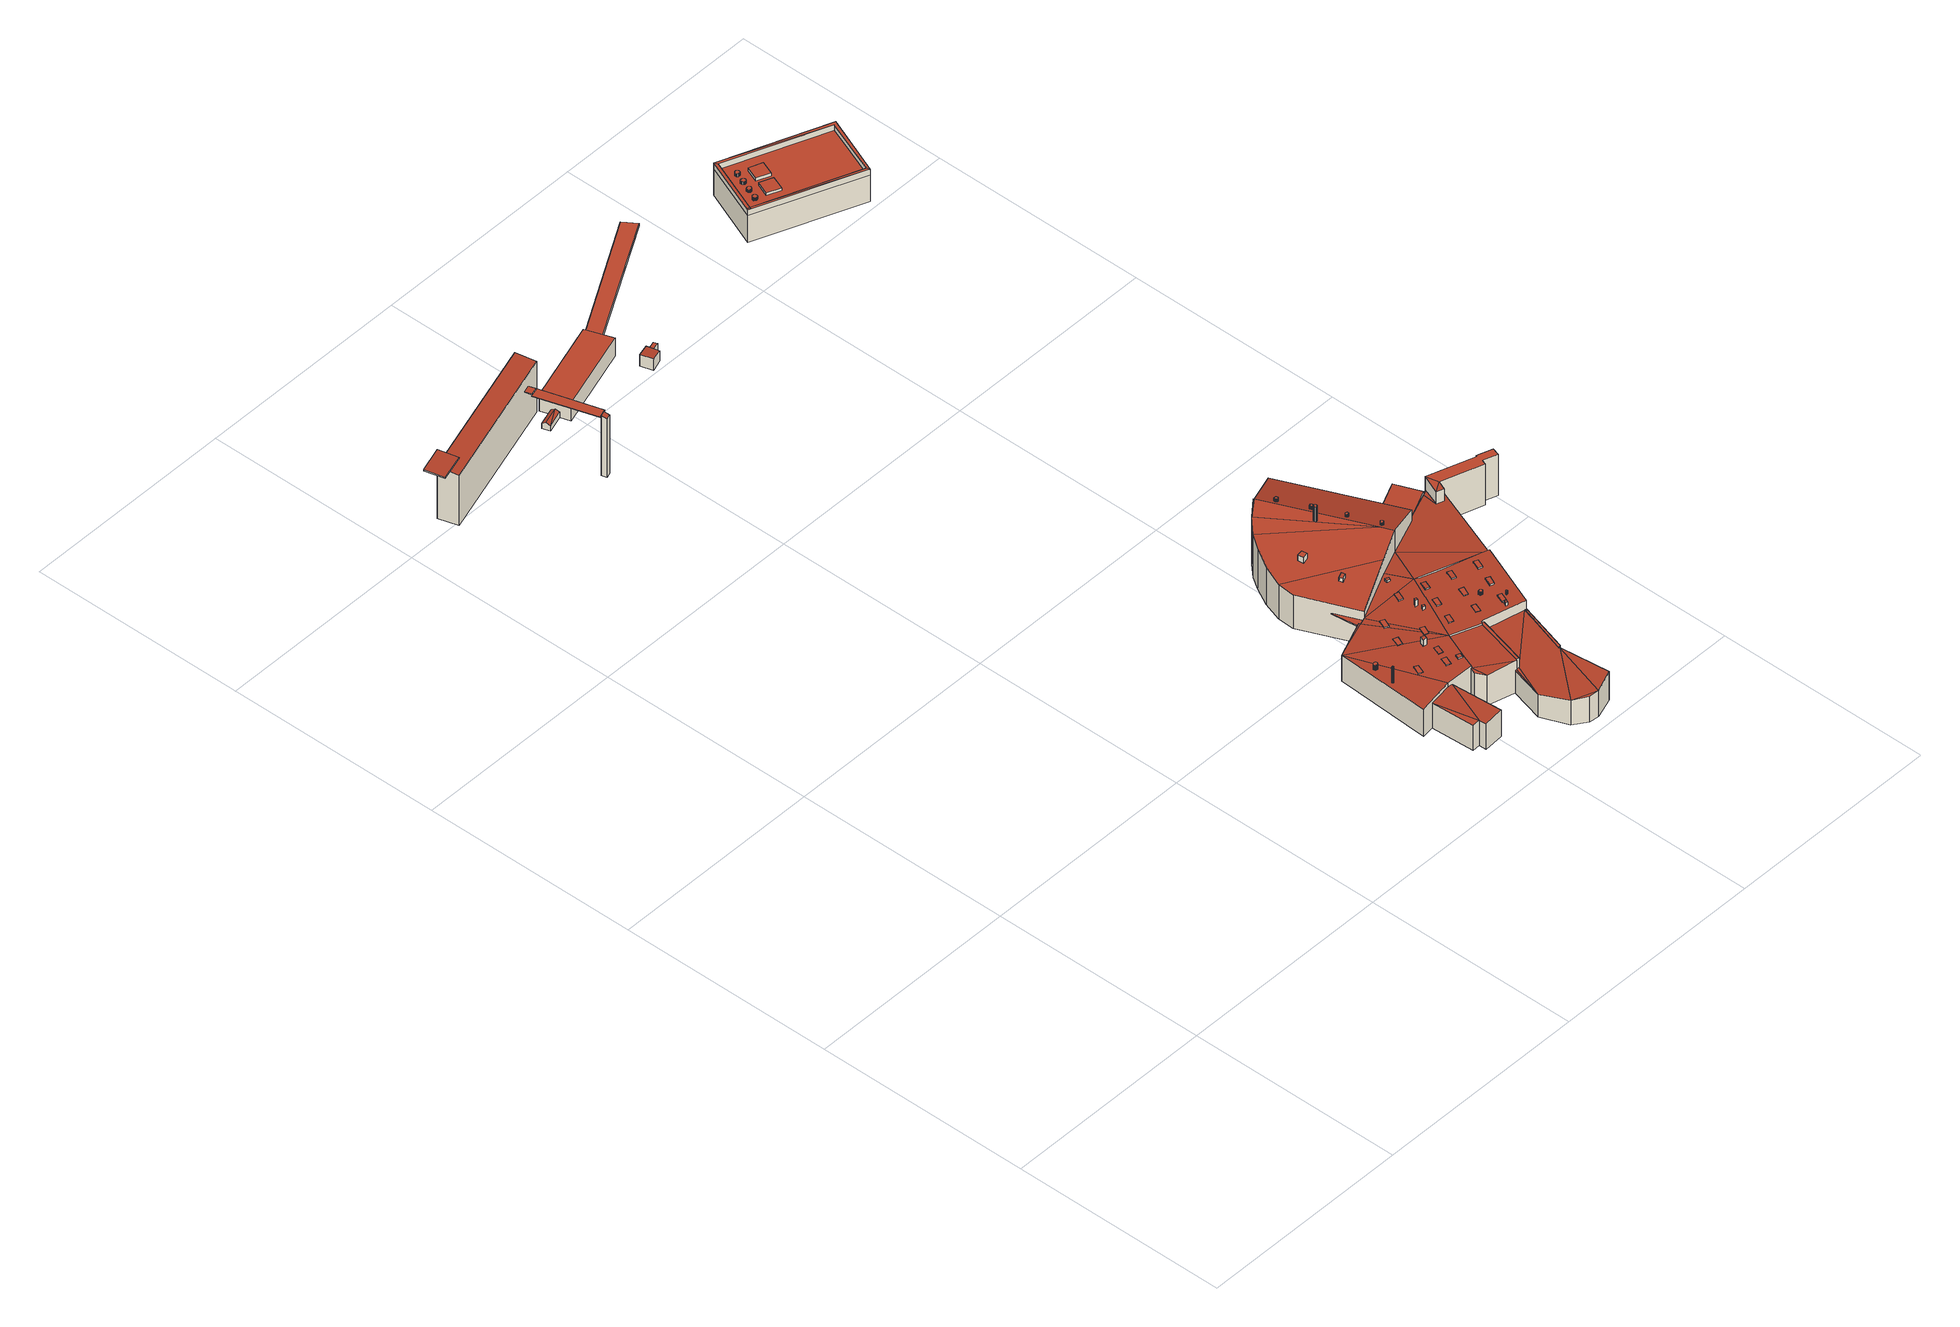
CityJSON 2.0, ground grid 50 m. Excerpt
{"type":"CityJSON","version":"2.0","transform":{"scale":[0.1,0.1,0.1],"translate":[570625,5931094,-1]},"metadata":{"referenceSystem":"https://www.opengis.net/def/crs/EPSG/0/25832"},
"CityObjects":{
"building1":{"type":"Building","attributes":{"Grundfläche 2D":"159.358101","Grundhöhe NN":"5.406"},"children":["building1-1","building1-2"],"geometry":[{"type":"Solid","lod":"3","boundaries":[[[[0,1,2,3]],[[1,0,4,5]],[[1,5,6,2]],[[3,2,6,7]],[[0,3,7,4]],[[5,4,7,6]]]],"semantics":{"surfaces":[{"type":"RoofSurface"},{"type":"WallSurface"},{"type":"GroundSurface"}],"values":[[0,1,1,1,1,2]]}}]},
"building1-1":{"type":"BuildingInstallation","parents":["building1"],"geometry":[{"type":"MultiSurface","lod":"3","boundaries":[[[8,9,10,11]],[[9,8,12,13]],[[10,9,13,14]],[[11,10,14,15]],[[8,11,15,12]],[[13,12,15,14]]],"semantics":{"surfaces":[{"type":"RoofSurface"},{"type":"WallSurface"},{"type":"OuterCeilingSurface"}],"values":[0,1,1,1,1,2]}}]},
"building1-2":{"type":"BuildingInstallation","parents":["building1"],"geometry":[{"type":"MultiSurface","lod":"3","boundaries":[[[16,17,18,19]],[[20,21,19,18]],[[22,23,17,16]],[[21,22,16,19]],[[23,20,18,17]],[[23,22,21,20]]],"semantics":{"surfaces":[{"type":"RoofSurface"},{"type":"WallSurface"},{"type":"OuterCeilingSurface"}],"values":[0,1,1,1,1,2]}}]},
"building2":{"type":"Building","attributes":{"Grundfläche 2D":"1.524949","Grundhöhe NN":"-0.300"},"geometry":[{"type":"Solid","lod":"3","boundaries":[[[[24,25,26,27]],[[28,29,27,26]],[[29,30,24,27]],[[30,31,25,24]],[[31,28,26,25]],[[31,30,29,28]]]],"semantics":{"surfaces":[{"type":"RoofSurface"},{"type":"WallSurface"},{"type":"GroundSurface"}],"values":[[0,1,1,1,1,2]]}}]},
"building3":{"type":"Building","attributes":{"Grundfläche 2D":"224.865351","Grundhöhe NN":"5.406"},"children":["building3-1"],"geometry":[{"type":"Solid","lod":"3","boundaries":[[[[32,33,34]],[[35,36,34,37]],[[32,34,36]],[[38,39,40,41,42]],[[39,43,44,45]],[[35,37,46,47]],[[32,36,35,47,48]],[[33,32,48,49]],[[43,39,38,50,51]],[[40,39,52,51,50,53,54]],[[41,40,54,55]],[[34,33,49,56,42,41,55,46,37]],[[38,42,56,50]],[[45,44,57,58]],[[39,45,58,52]],[[57,44,43,51]],[[46,55,54,53,50,56,49,48,47]],[[51,58,57]],[[52,58,51]]]],"semantics":{"surfaces":[{"type":"RoofSurface"},{"type":"WallSurface"},{"type":"GroundSurface"}],"values":[[0,0,0,0,0,1,1,1,1,1,1,1,1,1,1,1,2,2,2]]}}]},
"building3-1":{"type":"BuildingInstallation","parents":["building3"],"geometry":[{"type":"MultiSurface","lod":"3","boundaries":[[[21,20,59,60,61,62]],[[63,59,20,21,62,64,65]],[[60,59,63,66]],[[61,60,66,67]],[[62,61,67,64]],[[67,66,63,65,64]]],"semantics":{"surfaces":[{"type":"RoofSurface"},{"type":"WallSurface"},{"type":"OuterCeilingSurface"}],"values":[0,1,1,1,1,2]}}]},
"building4":{"type":"Building","attributes":{"Grundfläche 2D":"8.388922","Grundhöhe NN":"5.697"},"geometry":[{"type":"Solid","lod":"3","boundaries":[[[[68,69,70,71]],[[72,73,71,70]],[[73,74,68,71]],[[74,75,69,68]],[[75,72,70,69]],[[75,74,73,72]]]],"semantics":{"surfaces":[{"type":"RoofSurface"},{"type":"WallSurface"},{"type":"GroundSurface"}],"values":[[0,1,1,1,1,2]]}}]},
"building5":{"type":"Building","attributes":{"Grundfläche 2D":"1.844251","Grundhöhe NN":"5.708"},"geometry":[{"type":"Solid","lod":"3","boundaries":[[[[76,77,78,79]],[[80,81,79,78]],[[81,82,76,79]],[[82,83,77,76]],[[83,80,78,77]],[[83,82,81,80]]]],"semantics":{"surfaces":[{"type":"RoofSurface"},{"type":"WallSurface"},{"type":"GroundSurface"}],"values":[[0,1,1,1,1,2]]}}]},
"building6":{"type":"Building","attributes":{"Grundfläche 2D":"2222.132167","Grundhöhe NN":"3.225"},"children":["building6-1","building6-2","building6-3","building6-4","building6-5","building6-6","building6-7","building6-8","building6-9","building6-10","building6-11","building6-12","building6-13","building6-14","building6-15","building6-16","building6-17","building6-18","building6-19","building6-20","building6-21","building6-22","building6-23","building6-24","building6-25","building6-26","building6-27","building6-28","building6-29","building6-30","building6-31","building6-32","building6-33","building6-34","building6-35","building6-36","building6-37"],"geometry":[{"type":"Solid","lod":"3","boundaries":[[[[84,85,86]],[[85,87,86]],[[86,87,88,89,90]],[[91,87,85]],[[92,93,94,95,88,87,91]],[[96,95,94,97]],[[98,99,100]],[[98,101,102,103]],[[104,105,98,103,106]],[[105,99,98]],[[103,107,108,106]],[[106,109,110,104]],[[111,104,110]],[[112,99,105]],[[113,114,115]],[[116,117,118,119,120,114,113,121]],[[122,123,124,118,125,126,127]],[[122,127,126,128,129,130,131,132,118,124,123]],[[119,118,132,131,130,129,128,114,120]],[[133,125,118,134,135,136,137,138]],[[139,126,125]],[[128,140,141,114]],[[142,143,144,145]],[[146,147,144,143]],[[143,142,148]],[[149,150,151]],[[152,153,154,155,156,157,158,159,150,149]],[[160,155,161]],[[156,155,160]],[[162,163,164,165]],[[166,165,164]],[[167,168,165,166,169,170,171]],[[170,172,173,174,175,171]],[[176,177,178]],[[179,180,181]],[[182,180,179]],[[183,184,182,179,185,186,187,188,189]],[[190,182,184]],[[86,90,191,192]],[[84,86,192,193]],[[85,84,193,194]],[[91,85,194,195]],[[92,91,195,196]],[[93,92,196,197]],[[94,93,197,198]],[[97,94,198,199]],[[200,126,96,97,199,201,202]],[[161,155,88,95,96,126,139]],[[88,155,154,89]],[[203,204,191,90]],[[205,206,207,191,204,203,90,89,154,153]],[[151,208,209,210,149]],[[207,206,205,153,152,149,210,209]],[[157,156,211,212]],[[145,113,115,213,214,142]],[[215,216,162,165,116,121,113,145,144]],[[118,117,116,165,168,167]],[[118,167,171,134]],[[134,171,175,135]],[[107,103,102,217,137,136,135,175,174]],[[137,217,102,218,219,138]],[[125,133,138,219,211,156,160]],[[125,160,161,139]],[[220,128,126,200,202,201,221,222]],[[223,140,128,220,222,221,224,225]],[[141,140,223,225,224,226,114]],[[115,114,226,213]],[[148,142,214,227]],[[143,148,227,228]],[[146,143,228,229]],[[147,146,229,230]],[[144,147,230,215]],[[98,100,231,232]],[[101,98,232,233]],[[102,101,233,218]],[[104,111,234,235]],[[105,104,235,236]],[[100,99,237,231]],[[99,112,238,237]],[[112,105,236,238]],[[163,162,216,239]],[[164,163,239,240]],[[169,166,164,240,234,111,110]],[[169,110,109,170]],[[170,109,106,172]],[[174,173,172,106,108,107]],[[178,177,241,242]],[[176,178,242,243]],[[181,159,158,179]],[[244,185,179,158,157,212]],[[186,185,244,245]],[[187,186,245,246]],[[188,187,246,247]],[[189,188,247,248]],[[183,189,248,249]],[[176,243,250,190,184,183,249,241,177]],[[180,182,190,250,208,151,150]],[[180,150,159,181]],[[249,248,247,246,245,244,212,211,219,218,233,232,231,237,238,236,235,234,240,239,216,215,230,229,228,227,214,213,226,224,221,201,199,198,197,196,195,194,193,192,191,207,209,208,250,243,242,241]]]],"semantics":{"surfaces":[{"type":"RoofSurface"},{"type":"WallSurface"},{"type":"GroundSurface"}],"values":[[0,0,0,0,0,0,0,0,0,0,0,0,0,0,0,0,0,0,0,0,0,0,0,0,0,0,0,0,0,0,0,0,0,0,0,0,0,0,1,1,1,1,1,1,1,1,1,1,1,1,1,1,1,1,1,1,1,1,1,1,1,1,1,1,1,1,1,1,1,1,1,1,1,1,1,1,1,1,1,1,1,1,1,1,1,1,1,1,1,1,1,1,1,1,1,1,1,1,2]]}}]},
"building6-1":{"type":"BuildingInstallation","parents":["building6"],"geometry":[{"type":"MultiSurface","lod":"3","boundaries":[[[251,252,253,254,255,256,257,258,259,260,261,262,263,264,265,266,267,268,269,270,271,272,273,274,275,276]],[[277,278,256,255]],[[279,280,254,253]],[[280,277,255,254]],[[278,281,257,256]],[[281,282,258,257]],[[282,283,258]],[[283,284,259,258]],[[284,285,260,259]],[[285,286,261,260]],[[286,287,262,261]],[[287,288,263,262]],[[288,289,264,263]],[[265,264,289,290]],[[290,291,266,265]],[[291,292,267,266]],[[292,293,267]],[[293,294,268,267]],[[294,295,269,268]],[[295,296,270,269]],[[270,296,297]],[[297,298,271,270]],[[298,299,272,271]],[[299,300,273,272]],[[300,301,274,273]],[[301,302,275,274]],[[302,303,276,275]],[[303,304,251,276]],[[304,305,252,251]],[[305,279,253,252]]],"semantics":{"surfaces":[{"type":"RoofSurface"},{"type":"WallSurface"}],"values":[0,1,1,1,1,1,1,1,1,1,1,1,1,1,1,1,1,1,1,1,1,1,1,1,1,1,1,1,1,1]}}]},
"building6-2":{"type":"BuildingInstallation","parents":["building6"],"geometry":[{"type":"MultiSurface","lod":"3","boundaries":[[[306,307,308,309]],[[307,306,310,311]],[[308,307,311,312]],[[309,308,312,313]],[[306,309,313,310]]],"semantics":{"surfaces":[{"type":"RoofSurface"},{"type":"WallSurface"}],"values":[0,1,1,1,1]}}]},
"building6-3":{"type":"BuildingInstallation","parents":["building6"],"geometry":[{"type":"MultiSurface","lod":"3","boundaries":[[[314,315,316,317,318,319,320,321,322,323,324,325,326,327,328,329,330,331,332,333,334,335,336,337,338,339,340]],[[315,314,341,342]],[[340,339,343,344]],[[314,340,344,345]],[[314,345,341]],[[316,315,342,346]],[[317,316,346,347]],[[317,347,348]],[[318,317,348,349]],[[319,318,349,350]],[[320,319,350,351]],[[321,320,351,352]],[[322,321,352,353]],[[323,322,353,354]],[[324,323,354,355]],[[325,324,355,356]],[[326,325,356,357]],[[326,357,358]],[[327,326,358,359]],[[328,327,359,360]],[[329,328,360,361]],[[329,361,362]],[[330,329,362,363]],[[331,330,363,364]],[[332,331,364,365]],[[333,332,365,366]],[[334,333,366,367]],[[335,334,367,368]],[[336,335,368,369]],[[337,336,369,370]],[[338,337,370,371]],[[339,338,371,343]]],"semantics":{"surfaces":[{"type":"RoofSurface"},{"type":"WallSurface"}],"values":[0,1,1,1,1,1,1,1,1,1,1,1,1,1,1,1,1,1,1,1,1,1,1,1,1,1,1,1,1,1,1,1]}}]},
"building6-4":{"type":"BuildingInstallation","parents":["building6"],"geometry":[{"type":"MultiSurface","lod":"3","boundaries":[[[372,373,374,375,376,377,378,379,380,381,382,383,384,385,386,387,388,389,390,391,392,393,394,395,396,397,398,399]],[[374,373,400,401]],[[398,397,402,403]],[[399,398,403,404]],[[372,399,404,405]],[[373,372,405,400]],[[375,374,401,406]],[[376,375,406,407]],[[377,376,407,408]],[[378,377,408,409]],[[378,409,410]],[[379,378,410,411]],[[380,379,411,412]],[[381,380,412,413]],[[382,381,413,414]],[[383,382,414,415]],[[384,383,415,416]],[[384,416,417]],[[385,384,417,418]],[[386,385,418,419]],[[387,386,419,420]],[[387,420,421]],[[388,387,421,422]],[[389,388,422,423]],[[390,389,423,424]],[[391,390,424,425]],[[392,391,425,426]],[[392,426,427]],[[393,392,427,428]],[[394,393,428,429]],[[395,394,429,430]],[[396,395,430,431]],[[397,396,431,402]]],"semantics":{"surfaces":[{"type":"RoofSurface"},{"type":"WallSurface"}],"values":[0,1,1,1,1,1,1,1,1,1,1,1,1,1,1,1,1,1,1,1,1,1,1,1,1,1,1,1,1,1,1,1,1]}}]},
"building6-5":{"type":"BuildingInstallation","parents":["building6"],"geometry":[{"type":"MultiSurface","lod":"3","boundaries":[[[432,433,434,435]],[[435,434,436,437]],[[432,435,437,438]],[[433,432,438,439]],[[434,433,439,436]]],"semantics":{"surfaces":[{"type":"RoofSurface"},{"type":"WallSurface"}],"values":[0,1,1,1,1]}}]},
"building6-6":{"type":"BuildingInstallation","parents":["building6"],"geometry":[{"type":"MultiSurface","lod":"3","boundaries":[[[440,441,442,443,444,445,446,447,448,449,450,451,452,453,454,455,456,457,458,459,460,461,462]],[[441,463,464]],[[440,462,465,466]],[[441,440,466,463]],[[442,441,464,467]],[[443,442,467,468]],[[444,443,468,469]],[[444,469,470]],[[445,444,470,471]],[[446,445,471,472]],[[447,446,472,473]],[[448,447,473,474]],[[449,448,474,475]],[[450,449,475,476]],[[451,450,476,477]],[[452,451,477,478]],[[453,452,478,479]],[[453,479,480]],[[454,453,480,481]],[[455,454,481,482]],[[456,455,482,483]],[[457,456,483,484]],[[458,457,484,485]],[[459,458,485,486]],[[460,459,486,487]],[[461,460,487,488]],[[462,461,488,465]]],"semantics":{"surfaces":[{"type":"RoofSurface"},{"type":"WallSurface"}],"values":[0,1,1,1,1,1,1,1,1,1,1,1,1,1,1,1,1,1,1,1,1,1,1,1,1,1,1]}}]},
"building6-7":{"type":"BuildingInstallation","parents":["building6"],"geometry":[{"type":"MultiSurface","lod":"3","boundaries":[[[489,490,491,492,493,494,495,496,497,498,499,500,501,502,503,504,505,506,507,508,509,510]],[[509,508,511,512]],[[510,509,512,513]],[[489,510,513,514]],[[489,514,515]],[[490,489,515,516]],[[491,490,516,517]],[[492,491,517,518]],[[493,492,518,519]],[[494,493,519,520]],[[495,494,520,521]],[[496,495,521,522]],[[497,496,522,523]],[[498,497,523,524]],[[498,524,525]],[[499,498,525,526]],[[500,499,526,527]],[[501,500,527,528]],[[502,501,528,529]],[[503,502,529,530]],[[504,503,530,531]],[[505,504,531,532]],[[506,505,532,533]],[[507,506,533,534]],[[508,507,534,511]]],"semantics":{"surfaces":[{"type":"RoofSurface"},{"type":"WallSurface"}],"values":[0,1,1,1,1,1,1,1,1,1,1,1,1,1,1,1,1,1,1,1,1,1,1,1,1]}}]},
"building6-8":{"type":"BuildingInstallation","parents":["building6"],"geometry":[{"type":"MultiSurface","lod":"3","boundaries":[[[217,535,536,537,538,539]],[[535,217,102,103]],[[540,537,536,535,103,541]],[[101,539,538,537,540,98]],[[217,539,101,102]]],"semantics":{"surfaces":[{"type":"RoofSurface"},{"type":"WallSurface"}],"values":[0,1,1,1,1]}}]},
"building6-9":{"type":"BuildingInstallation","parents":["building6"],"geometry":[{"type":"MultiSurface","lod":"3","boundaries":[[[542,543,544,545,546,547,548,549,550,551]],[[545,544,552,553]],[[546,545,553,554]],[[547,546,554,555]],[[548,547,555,556]],[[549,548,556,557]],[[550,549,557,558]],[[551,550,558,559]],[[542,551,559,560]],[[543,542,560,561]],[[544,543,561,552]]],"semantics":{"surfaces":[{"type":"RoofSurface"},{"type":"WallSurface"}],"values":[0,1,1,1,1,1,1,1,1,1,1]}}]},
"building6-10":{"type":"BuildingInstallation","parents":["building6"],"geometry":[{"type":"MultiSurface","lod":"3","boundaries":[[[562,563,564,565]],[[565,564,566,567]],[[562,565,567,568]],[[563,562,568,569]],[[564,563,569,566]]],"semantics":{"surfaces":[{"type":"RoofSurface"},{"type":"WallSurface"}],"values":[0,1,1,1,1]}}]},
"building6-11":{"type":"BuildingInstallation","parents":["building6"],"geometry":[{"type":"MultiSurface","lod":"3","boundaries":[[[570,571,572,573]],[[574,575,571,570]],[[576,572,571,575,577]],[[578,573,572,576]],[[578,574,570,573]]],"semantics":{"surfaces":[{"type":"RoofSurface"},{"type":"WallSurface"}],"values":[0,1,1,1,1]}}]},
"building6-12":{"type":"BuildingInstallation","parents":["building6"],"geometry":[{"type":"MultiSurface","lod":"3","boundaries":[[[579,580,581,582,583,584,585,586,587,588,589,590]],[[583,582,591,592]],[[584,583,592,593]],[[582,581,594,595]],[[582,595,591]],[[585,584,593,596]],[[586,585,596,597]],[[587,586,597,598]],[[588,587,598,599]],[[589,588,599,600]],[[590,589,600,601]],[[580,579,602,603]],[[581,580,603,594]],[[579,590,601,602]]],"semantics":{"surfaces":[{"type":"RoofSurface"},{"type":"WallSurface"}],"values":[0,1,1,1,1,1,1,1,1,1,1,1,1,1]}}]},
"building6-13":{"type":"BuildingInstallation","parents":["building6"],"geometry":[{"type":"MultiSurface","lod":"3","boundaries":[[[604,605,606,607]],[[607,606,608,609]],[[604,607,609,610]],[[605,604,610,611]],[[606,605,611,608]]],"semantics":{"surfaces":[{"type":"RoofSurface"},{"type":"WallSurface"}],"values":[0,1,1,1,1]}}]},
"building6-14":{"type":"BuildingInstallation","parents":["building6"],"geometry":[{"type":"MultiSurface","lod":"3","boundaries":[[[612,613,614,615]],[[616,613,612,617,122]],[[127,618,614,613,616]],[[129,619,615,614,618]],[[130,617,612,615,619]]],"semantics":{"surfaces":[{"type":"RoofSurface"},{"type":"WallSurface"}],"values":[0,1,1,1,1]}}]},
"building6-15":{"type":"BuildingInstallation","parents":["building6"],"geometry":[{"type":"MultiSurface","lod":"3","boundaries":[[[620,621,622,623]],[[623,622,624,625]],[[620,623,625,626]],[[621,620,626,627]],[[622,621,627,624]]],"semantics":{"surfaces":[{"type":"RoofSurface"},{"type":"WallSurface"}],"values":[0,1,1,1,1]}}]},
"building6-16":{"type":"BuildingInstallation","parents":["building6"],"geometry":[{"type":"MultiSurface","lod":"3","boundaries":[[[628,629,630,631]],[[631,630,632,633]],[[628,631,633,634]],[[629,628,634,635]],[[630,629,635,632]]],"semantics":{"surfaces":[{"type":"RoofSurface"},{"type":"WallSurface"}],"values":[0,1,1,1,1]}}]},
"building6-17":{"type":"BuildingInstallation","parents":["building6"],"geometry":[{"type":"MultiSurface","lod":"3","boundaries":[[[636,637,638,639]],[[640,641,639,638]],[[636,639,641,642]],[[637,636,642,643]],[[643,640,638,637]]],"semantics":{"surfaces":[{"type":"RoofSurface"},{"type":"WallSurface"}],"values":[0,1,1,1,1]}}]},
"building6-18":{"type":"BuildingInstallation","parents":["building6"],"geometry":[{"type":"MultiSurface","lod":"3","boundaries":[[[644,645,646,647]],[[647,646,648,649]],[[644,647,649,650]],[[645,644,650,651]],[[646,645,651,648]]],"semantics":{"surfaces":[{"type":"RoofSurface"},{"type":"WallSurface"}],"values":[0,1,1,1,1]}}]},
"building6-19":{"type":"BuildingInstallation","parents":["building6"],"geometry":[{"type":"MultiSurface","lod":"3","boundaries":[[[652,653,654,655]],[[655,654,656,657]],[[652,655,657,658]],[[653,652,658,659]],[[654,653,659,656]]],"semantics":{"surfaces":[{"type":"RoofSurface"},{"type":"WallSurface"}],"values":[0,1,1,1,1]}}]},
"building6-20":{"type":"BuildingInstallation","parents":["building6"],"geometry":[{"type":"MultiSurface","lod":"3","boundaries":[[[660,661,662,663,664]],[[665,132,124,666,661,660]],[[666,667,662,661]],[[667,123,131,668,664,663,662]],[[668,665,660,664]]],"semantics":{"surfaces":[{"type":"RoofSurface"},{"type":"WallSurface"}],"values":[0,1,1,1,1]}}]},
"building6-21":{"type":"BuildingInstallation","parents":["building6"],"geometry":[{"type":"MultiSurface","lod":"3","boundaries":[[[669,670,671,672]],[[672,671,673,674]],[[669,672,674,675]],[[670,669,675,676]],[[671,670,676,673]]],"semantics":{"surfaces":[{"type":"RoofSurface"},{"type":"WallSurface"}],"values":[0,1,1,1,1]}}]},
"building6-22":{"type":"BuildingInstallation","parents":["building6"],"geometry":[{"type":"MultiSurface","lod":"3","boundaries":[[[677,678,679,680]],[[680,679,681,682]],[[677,680,682,683]],[[678,677,683,684]],[[679,678,684,681]]],"semantics":{"surfaces":[{"type":"RoofSurface"},{"type":"WallSurface"}],"values":[0,1,1,1,1]}}]},
"building6-23":{"type":"BuildingInstallation","parents":["building6"],"geometry":[{"type":"MultiSurface","lod":"3","boundaries":[[[685,686,687,688]],[[688,687,689,690]],[[690,691,685,688]],[[691,692,686,685]],[[687,686,692,689]]],"semantics":{"surfaces":[{"type":"RoofSurface"},{"type":"WallSurface"}],"values":[0,1,1,1,1]}}]},
"building6-24":{"type":"BuildingInstallation","parents":["building6"],"geometry":[{"type":"MultiSurface","lod":"3","boundaries":[[[693,694,695,696]],[[696,695,697,698]],[[693,696,698,699]],[[694,693,699,700]],[[695,694,700,697]]],"semantics":{"surfaces":[{"type":"RoofSurface"},{"type":"WallSurface"}],"values":[0,1,1,1,1]}}]},
"building6-25":{"type":"BuildingInstallation","parents":["building6"],"geometry":[{"type":"MultiSurface","lod":"3","boundaries":[[[701,702,703,704]],[[705,706,702,701]],[[706,707,703,702]],[[707,708,704,703]],[[708,705,701,704]]],"semantics":{"surfaces":[{"type":"RoofSurface"},{"type":"WallSurface"}],"values":[0,1,1,1,1]}}]},
"building6-26":{"type":"BuildingInstallation","parents":["building6"],"geometry":[{"type":"MultiSurface","lod":"3","boundaries":[[[709,710,711,712]],[[712,711,713,714]],[[709,712,714,715]],[[710,709,715,716]],[[711,710,716,713]]],"semantics":{"surfaces":[{"type":"RoofSurface"},{"type":"WallSurface"}],"values":[0,1,1,1,1]}}]},
"building6-27":{"type":"BuildingInstallation","parents":["building6"],"geometry":[{"type":"MultiSurface","lod":"3","boundaries":[[[717,718,719,720,721,722,723,724]],[[725,726,724,723,722]],[[726,727,728,719,718,717,724]],[[728,729,720,719]],[[722,721,720,729,730,725]]],"semantics":{"surfaces":[{"type":"RoofSurface"},{"type":"WallSurface"}],"values":[0,1,1,1,1]}}]},
"building6-28":{"type":"BuildingInstallation","parents":["building6"],"geometry":[{"type":"MultiSurface","lod":"3","boundaries":[[[731,732,733,734]],[[734,733,735,736]],[[731,734,736,737]],[[732,731,737,738]],[[733,732,738,735]]],"semantics":{"surfaces":[{"type":"RoofSurface"},{"type":"WallSurface"}],"values":[0,1,1,1,1]}}]},
"building6-29":{"type":"BuildingInstallation","parents":["building6"],"geometry":[{"type":"MultiSurface","lod":"3","boundaries":[[[739,740,741,742]],[[742,741,743,744]],[[739,742,744,745]],[[740,739,745,746]],[[741,740,746,743]]],"semantics":{"surfaces":[{"type":"RoofSurface"},{"type":"WallSurface"}],"values":[0,1,1,1,1]}}]},
"building6-30":{"type":"BuildingInstallation","parents":["building6"],"geometry":[{"type":"MultiSurface","lod":"3","boundaries":[[[747,748,749,750,751,752,753,754,755,756,757,758,759,760,761,762,763,764,765,766,767,768,769,770,771,772,773]],[[748,747,774,775]],[[749,748,775,776]],[[747,773,777,778]],[[747,778,774]],[[750,749,776,779]],[[751,750,779,780]],[[752,751,780,781]],[[753,752,781,782]],[[754,753,782,783]],[[755,754,783,784]],[[756,755,784,785]],[[757,756,785,786]],[[758,757,786,787]],[[759,758,787,788]],[[760,759,788,789]],[[761,760,789,790]],[[762,761,790,791]],[[763,762,791,792]],[[764,763,792,793]],[[765,764,793,794]],[[766,765,794,795]],[[767,766,795,796]],[[768,767,796,797]],[[769,768,797,798]],[[770,769,798,799]],[[771,770,799,800]],[[772,771,800,801]],[[773,772,801,777]]],"semantics":{"surfaces":[{"type":"RoofSurface"},{"type":"WallSurface"}],"values":[0,1,1,1,1,1,1,1,1,1,1,1,1,1,1,1,1,1,1,1,1,1,1,1,1,1,1,1,1]}}]},
"building6-31":{"type":"BuildingInstallation","parents":["building6"],"geometry":[{"type":"MultiSurface","lod":"3","boundaries":[[[802,803,804,805]],[[805,804,806,807]],[[802,805,807,808]],[[803,802,808,809]],[[804,803,809,806]]],"semantics":{"surfaces":[{"type":"RoofSurface"},{"type":"WallSurface"}],"values":[0,1,1,1,1]}}]},
"building6-32":{"type":"BuildingInstallation","parents":["building6"],"geometry":[{"type":"MultiSurface","lod":"3","boundaries":[[[810,811,812,813,814,815,816,817,818,819,820,821,822,823,824,825,826,827,828,829,830,831,832,833,834,835,836,837,838]],[[813,812,839,840]],[[814,813,840,841]],[[812,811,842,839]],[[815,814,841,843]],[[816,815,843,844]],[[817,816,844,845]],[[818,817,845,846]],[[819,818,846,847]],[[820,819,847,848]],[[821,820,848,849]],[[822,821,849,850]],[[823,822,850,851]],[[824,823,851,852]],[[825,824,852,853]],[[825,853,854]],[[826,825,854,855]],[[827,826,855,856]],[[828,827,856,857]],[[829,828,857,858]],[[830,829,858,859]],[[831,830,859,860]],[[832,831,860,861]],[[833,832,861,862]],[[834,833,862,863]],[[835,834,863,864]],[[836,835,864,865]],[[837,836,865,866]],[[838,837,866,867]],[[810,838,867,868]],[[811,810,868,842]]],"semantics":{"surfaces":[{"type":"RoofSurface"},{"type":"WallSurface"}],"values":[0,1,1,1,1,1,1,1,1,1,1,1,1,1,1,1,1,1,1,1,1,1,1,1,1,1,1,1,1,1,1]}}]},
"building6-33":{"type":"BuildingInstallation","parents":["building6"],"geometry":[{"type":"MultiSurface","lod":"3","boundaries":[[[869,870,871,872,873,874]],[[871,870,875,876]],[[872,871,876,877]],[[878,874,873,872,877,120]],[[875,870,869,874,878,119]]],"semantics":{"surfaces":[{"type":"RoofSurface"},{"type":"WallSurface"}],"values":[0,1,1,1,1]}}]},
"building6-34":{"type":"BuildingInstallation","parents":["building6"],"geometry":[{"type":"MultiSurface","lod":"3","boundaries":[[[879,880,881,882]],[[882,881,883,884]],[[879,882,884,885]],[[880,879,885,886]],[[881,880,886,883]]],"semantics":{"surfaces":[{"type":"RoofSurface"},{"type":"WallSurface"}],"values":[0,1,1,1,1]}}]},
"building6-35":{"type":"BuildingInstallation","parents":["building6"],"geometry":[{"type":"MultiSurface","lod":"3","boundaries":[[[887,203,888,889]],[[890,887,891]],[[203,887,890]],[[892,889,888]],[[890,891,893,894]],[[203,890,894,204]],[[888,203,204,895,892]],[[896,895,204,894,893,897]]],"semantics":{"surfaces":[{"type":"RoofSurface"},{"type":"WallSurface"},{"type":"OuterCeilingSurface"}],"values":[0,0,0,1,1,1,1,2]}}]},
"building6-36":{"type":"BuildingInstallation","parents":["building6"],"geometry":[{"type":"MultiSurface","lod":"3","boundaries":[[[898,899,891,887,889,900]],[[889,892,205,900]],[[899,901,893,891]],[[892,895,206,205]],[[210,149,898,900,205,206]],[[898,149,210,901,899]],[[901,210,206,895,896,897,893]]],"semantics":{"surfaces":[{"type":"RoofSurface"},{"type":"WallSurface"},{"type":"OuterCeilingSurface"}],"values":[0,0,1,1,1,1,2]}}]},
"building6-37":{"type":"BuildingInstallation","parents":["building6"],"geometry":[{"type":"MultiSurface","lod":"3","boundaries":[[[200,902,903,904,223,220]],[[905,906,903,902]],[[907,225,223,904]],[[225,222,220,223]],[[222,202,200,220]],[[202,905,902,200]],[[906,907,904,903]],[[907,906,905,202,222,225]]],"semantics":{"surfaces":[{"type":"RoofSurface"},{"type":"WallSurface"},{"type":"OuterCeilingSurface"}],"values":[0,1,1,1,1,1,1,2]}}]},
"building7":{"type":"Building","attributes":{"Grundfläche 2D":"381.486580","Grundhöhe NN":"5.754"},"children":["building7-1","building7-2","building7-3","building7-4"],"geometry":[{"type":"Solid","lod":"3","boundaries":[[[[908,909,910,911]],[[912,913,914,915]],[[916,917,913]],[[917,914,913]],[[918,914,917]],[[918,919,920,914]],[[921,922,923,924]],[[912,915,925,926]],[[926,925,920,919,927]],[[928,929,930,931],[932,933,934,935],[936,937,938,939]],[[939,938,911,910]],[[908,911,938,937]],[[909,908,937,936]],[[936,939,910,909]],[[912,940,941,916,913]],[[917,916,941,942,919,918]],[[914,920,929,928]],[[928,931,915,914]],[[924,923,934,933]],[[921,924,933,932]],[[922,921,932,935]],[[923,922,935,934]],[[925,915,931,930]],[[920,925,930,929]],[[942,943,927,919]],[[927,943,940,912,926]],[[941,940,944,945]],[[942,941,945,946]],[[943,942,946,947]],[[940,943,947,944]],[[946,945,944,947]]]],"semantics":{"surfaces":[{"type":"RoofSurface"},{"type":"WallSurface"},{"type":"GroundSurface"}],"values":[[0,0,0,0,0,0,0,0,0,0,1,1,1,1,1,1,1,1,1,1,1,1,1,1,1,1,1,1,1,1,2]]}}]},
"building7-1":{"type":"BuildingInstallation","parents":["building7"],"geometry":[{"type":"MultiSurface","lod":"3","boundaries":[[[948,949,950,951,952,953,954,955,956,957,958,959,960,961,962,963,964,965,966,967,968,969,970,971,972,973,974,975,976,977,978,979,980,981,982,983,984]],[[953,952,985,986]],[[954,953,986,987]],[[950,949,988,989]],[[951,950,989,990]],[[952,951,990,985]],[[955,954,987,991]],[[956,955,991,992]],[[957,956,992,993]],[[958,957,993,994]],[[959,958,994,995]],[[960,959,995,996]],[[961,960,996,997]],[[962,961,997,998]],[[963,962,998,999]],[[964,963,999,1000]],[[965,964,1000,1001]],[[966,965,1001,1002]],[[967,966,1002,1003]],[[968,967,1003,1004]],[[969,968,1004,1005]],[[970,969,1005,1006]],[[971,970,1006,1007]],[[972,971,1007,1008]],[[973,972,1008,1009]],[[974,973,1009,1010]],[[975,974,1010,1011]],[[976,975,1011,1012]],[[977,976,1012,1013]],[[978,977,1013,1014]],[[979,978,1014,1015]],[[980,979,1015,1016]],[[981,980,1016,1017]],[[982,981,1017,1018]],[[983,982,1018,1019]],[[984,983,1019,1020]],[[948,984,1020,1021]],[[949,948,1021,988]]],"semantics":{"surfaces":[{"type":"RoofSurface"},{"type":"WallSurface"}],"values":[0,1,1,1,1,1,1,1,1,1,1,1,1,1,1,1,1,1,1,1,1,1,1,1,1,1,1,1,1,1,1,1,1,1,1,1,1,1]}}]},
"building7-2":{"type":"BuildingInstallation","parents":["building7"],"geometry":[{"type":"MultiSurface","lod":"3","boundaries":[[[1022,1023,1024,1025,1026,1027,1028,1029,1030,1031,1032,1033,1034,1035,1036,1037,1038,1039,1040,1041,1042,1043,1044,1045,1046,1047,1048,1049,1050,1051,1052]],[[1027,1026,1053,1054]],[[1028,1027,1054,1055]],[[1029,1028,1055,1056]],[[1026,1025,1057,1053]],[[1030,1029,1056,1058]],[[1031,1030,1058,1059]],[[1032,1031,1059,1060]],[[1033,1032,1060,1061]],[[1034,1033,1061,1062]],[[1035,1034,1062,1063]],[[1036,1035,1063,1064]],[[1037,1036,1064,1065]],[[1038,1037,1065,1066]],[[1039,1038,1066,1067]],[[1040,1039,1067,1068]],[[1041,1040,1068,1069]],[[1042,1041,1069,1070]],[[1043,1042,1070,1071]],[[1044,1043,1071,1072]],[[1045,1044,1072,1073]],[[1046,1045,1073,1074]],[[1047,1046,1074,1075]],[[1048,1047,1075,1076]],[[1049,1048,1076,1077]],[[1050,1049,1077,1078]],[[1051,1050,1078,1079]],[[1052,1051,1079,1080]],[[1022,1052,1080,1081]],[[1023,1022,1081,1082]],[[1024,1023,1082,1083]],[[1025,1024,1083,1057]]],"semantics":{"surfaces":[{"type":"RoofSurface"},{"type":"WallSurface"}],"values":[0,1,1,1,1,1,1,1,1,1,1,1,1,1,1,1,1,1,1,1,1,1,1,1,1,1,1,1,1,1,1,1]}}]},
"building7-3":{"type":"BuildingInstallation","parents":["building7"],"geometry":[{"type":"MultiSurface","lod":"3","boundaries":[[[1084,1085,1086,1087,1088,1089,1090,1091,1092,1093,1094,1095,1096,1097,1098,1099,1100,1101,1102,1103,1104,1105,1106,1107,1108,1109,1110,1111,1112,1113,1114,1115]],[[1087,1086,1116,1117]],[[1088,1087,1117,1118]],[[1089,1088,1118,1119]],[[1090,1089,1119,1120]],[[1091,1090,1120,1121]],[[1092,1091,1121,1122]],[[1093,1092,1122,1123]],[[1094,1093,1123,1124]],[[1095,1094,1124,1125]],[[1096,1095,1125,1126]],[[1097,1096,1126,1127]],[[1098,1097,1127,1128]],[[1099,1098,1128,1129]],[[1100,1099,1129,1130]],[[1101,1100,1130,1131]],[[1102,1101,1131,1132]],[[1103,1102,1132,1133]],[[1104,1103,1133,1134]],[[1105,1104,1134,1135]],[[1106,1105,1135,1136]],[[1107,1106,1136,1137]],[[1108,1107,1137,1138]],[[1109,1108,1138,1139]],[[1110,1109,1139,1140]],[[1111,1110,1140,1141]],[[1112,1111,1141,1142]],[[1113,1112,1142,1143]],[[1114,1113,1143,1144]],[[1115,1114,1144,1145]],[[1084,1115,1145,1146]],[[1085,1084,1146,1147]],[[1086,1085,1147,1116]]],"semantics":{"surfaces":[{"type":"RoofSurface"},{"type":"WallSurface"}],"values":[0,1,1,1,1,1,1,1,1,1,1,1,1,1,1,1,1,1,1,1,1,1,1,1,1,1,1,1,1,1,1,1,1]}}]},
"building7-4":{"type":"BuildingInstallation","parents":["building7"],"geometry":[{"type":"MultiSurface","lod":"3","boundaries":[[[1148,1149,1150,1151,1152,1153,1154,1155,1156,1157,1158,1159,1160,1161,1162,1163,1164,1165,1166,1167,1168,1169,1170,1171,1172,1173,1174,1175,1176,1177,1178,1179,1180,1181]],[[1150,1149,1182,1183]],[[1151,1150,1183,1184]],[[1152,1151,1184,1185]],[[1153,1152,1185,1186]],[[1154,1153,1186,1187]],[[1155,1154,1187,1188]],[[1156,1155,1188,1189]],[[1157,1156,1189,1190]],[[1158,1157,1190,1191]],[[1159,1158,1191,1192]],[[1160,1159,1192,1193]],[[1161,1160,1193,1194]],[[1162,1161,1194,1195]],[[1163,1162,1195,1196]],[[1164,1163,1196,1197]],[[1165,1164,1197,1198]],[[1166,1165,1198,1199]],[[1167,1166,1199,1200]],[[1168,1167,1200,1201]],[[1169,1168,1201,1202]],[[1170,1169,1202,1203]],[[1171,1170,1203,1204]],[[1172,1171,1204,1205]],[[1173,1172,1205,1206]],[[1174,1173,1206,1207]],[[1175,1174,1207,1208]],[[1176,1175,1208,1209]],[[1177,1176,1209,1210]],[[1178,1177,1210,1211]],[[1179,1178,1211,1212]],[[1180,1179,1212,1213]],[[1181,1180,1213,1214]],[[1148,1181,1214,1215]],[[1149,1148,1215,1182]]],"semantics":{"surfaces":[{"type":"RoofSurface"},{"type":"WallSurface"}],"values":[0,1,1,1,1,1,1,1,1,1,1,1,1,1,1,1,1,1,1,1,1,1,1,1,1,1,1,1,1,1,1,1,1,1,1]}}]}
},
"vertices":[
[69,1996,200],[82,1952,194],[417,2055,194],[403,2098,200],[69,1996,64],[82,1952,64],[417,2055,64],[403,2098,64],
[69,1996,243],[10,1978,243],[23,1934,240],[82,1952,240],[69,1996,238],[10,1978,238],[23,1934,238],[82,1952,238],
[379,2043,164],[363,2039,164],[368,2022,164],[384,2027,164],[368,2022,162],[384,2027,162],[379,2043,162],[363,2039,162],
[427,1878,158],[424,1890,162],[412,1886,162],[416,1874,158],[412,1886,7],[416,1874,7],[427,1878,7],[424,1890,7],
[395,1999,77],[435,2012,77],[432,2021,82],[389,2017,77],[392,2008,82],[430,2030,77],[633,2048,110],[615,2107,107],[613,2112,107],[422,2053,107],[442,1989,110],[625,2074,103],[852,2184,172],[830,2212,173],[430,2030,64],[389,2017,64],[395,1999,64],[435,2012,64],[633,2048,64],[625,2074,96],[615,2107,96],[615,2107,64],[613,2112,64],[422,2053,64],[442,1989,64],[852,2184,165],[830,2212,165],
[365,2021,162],[408,1885,162],[428,1891,162],[386,2028,162],[365,2021,160],[386,2028,160],[384,2027,160],[408,1885,160],[428,1891,160],
[649,1965,96],[676,1973,94],[668,2001,94],[641,1993,96],[668,2001,67],[641,1993,67],[649,1965,67],[676,1973,67],
[692,2005,85],[673,1999,85],[675,1990,85],[695,1996,85],[675,1990,67],[695,1996,67],[692,2005,67],[673,1999,67],
[1056,802,172],[1024,777,163],[1057,801,172],[1158,572,172],[1170,544,172],[1257,579,143],[1142,841,143],[997,749,154],[979,722,148],[957,681,139],[943,636,132],[1108,517,156],[998,468,128],[942,598,128],[1183,136,112],[1145,2,110],[1193,19,115],[1186,137,112],[1220,254,112],[1217,255,112],[1068,87,100],[1092,26,105],[1099,164,101],[1130,282,103],[1129,277,103],[1093,165,101],[1092,163,101],[1089,164,100],[1123,5,108],[962,222,119],[894,432,107],[882,212,112],[1023,216,124],[1033,244,124],[1058,306,124],[986,361,117],[979,367,116],[1021,217,124],[1013,426,114],[1037,361,120],[1042,347,121],[1132,461,123],[998,468,110],[1010,434,113],[982,462,110],[1001,422,114],[1004,415,115],[1034,354,120],[1040,342,121],[1278,400,135],[1122,278,129],[1125,283,129],[1130,282,129],[1220,254,135],[1279,400,135],[1108,517,120],[980,466,110],[978,465,110],[911,216,107],[934,117,107],[972,221,110],[962,222,109],[935,100,107],[980,103,110],[916,116,107],[1328,612,113],[1322,575,116],[1340,617,113],[1275,591,114],[1255,583,114],[1257,579,115],[1170,544,116],[1278,400,129],[1355,585,116],[1346,588,115],[1338,569,117],[1132,461,121],[1108,517,118],[1021,217,120],[1015,203,120],[1027,180,120],[1023,216,120],[1089,164,125],[1058,306,120],[1033,244,120],[1092,163,125],[1093,165,125],[1122,278,125],[1099,164,125],[1129,277,125],[1130,282,125],[1125,283,125],[1343,618,114],[1365,610,114],[1374,631,114],[1346,588,148],[1322,575,147],[1338,569,147],[1340,617,148],[1447,583,148],[1343,618,148],[1442,558,148],[1445,568,148],[1478,557,148],[1483,574,148],[1448,586,148],[1340,619,148],[1142,841,42],[1057,801,42],[1056,802,42],[1024,777,42],[997,749,42],[979,722,42],[957,681,42],[943,636,42],[942,598,42],[998,468,105],[998,468,42],[998,468,103],[1142,841,114],[1142,841,110],[1255,583,113],[1255,583,110],[1255,583,42],[1340,617,42],[1328,612,42],[1328,612,110],[1278,400,42],[1355,585,42],[882,212,42],[911,216,42],[972,221,42],[1021,217,42],[1220,254,114],[1220,254,42],[1279,400,42],[982,462,105],[982,462,42],[982,462,103],[980,466,105],[980,466,42],[980,466,103],[894,432,42],[916,116,42],[934,117,42],[935,100,42],[980,103,42],[1193,19,42],[1183,136,42],[1186,137,42],[1089,164,42],[1068,87,42],[1092,26,42],[1145,2,42],[1123,5,42],[1015,203,42],[1027,180,42],[1365,610,42],[1374,631,42],[1343,618,42],[1442,558,42],[1445,568,42],[1478,557,42],[1483,574,42],[1448,586,42],[1447,583,42],[1340,619,42],
[1171,578,176],[1170,578,176],[1170,579,176],[1169,579,176],[1168,579,176],[1167,579,176],[1167,578,176],[1166,578,176],[1165,577,176],[1165,576,176],[1165,575,176],[1165,574,176],[1165,573,176],[1166,573,176],[1166,572,176],[1167,572,176],[1168,572,176],[1169,572,176],[1170,572,176],[1171,573,176],[1171,574,176],[1172,574,176],[1172,575,176],[1172,576,176],[1172,577,176],[1171,577,176],[1168,579,169],[1167,579,169],[1170,579,168],[1169,579,168],[1167,578,169],[1166,578,169],[1166,578,170],[1165,577,170],[1165,576,170],[1165,575,170],[1165,574,170],[1165,573,170],[1166,573,170],[1166,572,170],[1167,572,170],[1168,572,170],[1168,572,169],[1169,572,169],[1170,572,169],[1171,573,169],[1171,573,168],[1171,574,168],[1172,574,168],[1172,575,168],[1172,576,168],[1172,577,168],[1171,577,168],[1171,578,168],[1170,578,168],
[1030,555,152],[1019,551,150],[1022,543,150],[1033,547,152],[1030,555,143],[1019,551,140],[1022,543,140],[1033,547,143],
[1083,772,176],[1082,772,176],[1081,772,176],[1081,771,176],[1080,770,176],[1080,769,176],[1080,768,176],[1080,767,176],[1081,767,176],[1081,766,176],[1082,766,176],[1082,765,176],[1083,765,176],[1084,765,176],[1085,765,176],[1086,766,176],[1087,766,176],[1087,767,176],[1087,768,176],[1088,769,176],[1087,769,176],[1087,770,176],[1087,771,176],[1086,771,176],[1086,772,176],[1085,772,176],[1084,772,176],[1083,772,169],[1082,772,169],[1085,772,168],[1084,772,168],[1083,772,168],[1081,772,169],[1081,771,169],[1081,771,170],[1080,770,170],[1080,769,170],[1080,768,170],[1080,767,170],[1081,767,170],[1081,766,170],[1082,766,170],[1082,765,170],[1083,765,170],[1083,765,169],[1084,765,169],[1085,765,169],[1086,766,169],[1086,766,168],[1087,766,168],[1087,767,168],[1087,768,168],[1088,769,168],[1087,769,168],[1087,770,168],[1087,771,168],[1086,771,168],[1086,772,168],
[1112,709,176],[1112,708,176],[1111,708,176],[1110,708,176],[1110,707,176],[1110,706,176],[1109,706,176],[1109,705,176],[1109,704,176],[1110,704,176],[1110,703,176],[1110,702,176],[1111,702,176],[1112,702,176],[1113,702,176],[1114,702,176],[1115,702,176],[1115,703,176],[1116,703,176],[1116,704,176],[1116,705,176],[1116,706,176],[1116,707,176],[1115,707,176],[1115,708,176],[1114,708,176],[1114,709,176],[1113,709,176],[1112,708,168],[1111,708,169],[1114,708,168],[1114,709,168],[1113,709,168],[1112,709,168],[1110,708,169],[1110,707,169],[1110,706,169],[1109,706,169],[1109,706,170],[1109,705,170],[1109,704,170],[1110,704,170],[1110,703,170],[1110,702,170],[1111,702,170],[1111,702,169],[1112,702,169],[1113,702,169],[1114,702,169],[1114,702,168],[1115,702,168],[1115,703,168],[1116,703,168],[1116,704,168],[1116,705,168],[1116,705,167],[1116,706,167],[1116,707,167],[1115,707,167],[1115,708,168],
[1020,632,161],[1018,645,161],[1005,643,161],[1007,630,161],[1005,643,146],[1007,630,145],[1020,632,148],[1018,645,149],
[1141,643,176],[1140,643,176],[1139,643,176],[1138,642,176],[1138,641,176],[1138,640,176],[1138,639,176],[1138,638,176],[1139,638,176],[1139,637,176],[1140,637,176],[1141,637,176],[1142,637,176],[1143,637,176],[1143,638,176],[1144,638,176],[1144,639,176],[1144,640,176],[1144,641,176],[1144,642,176],[1143,642,176],[1143,643,176],[1142,643,176],[1140,643,168],[1140,643,169],[1142,643,168],[1141,643,168],[1139,643,169],[1138,642,169],[1138,641,169],[1138,641,170],[1138,640,170],[1138,639,170],[1138,638,170],[1139,638,170],[1139,637,170],[1140,637,169],[1141,637,169],[1142,637,169],[1143,637,169],[1143,637,168],[1143,638,168],[1144,638,168],[1144,639,168],[1144,640,168],[1144,641,168],[1144,642,168],[1143,642,168],[1143,643,168],
[1091,680,206],[1090,680,206],[1090,679,206],[1090,678,206],[1090,677,206],[1090,676,206],[1091,675,206],[1092,674,206],[1093,674,206],[1094,674,206],[1095,675,206],[1096,675,206],[1096,676,206],[1096,677,206],[1096,678,206],[1096,679,206],[1096,680,206],[1095,680,206],[1095,681,206],[1094,681,206],[1093,681,206],[1092,681,206],[1094,681,169],[1093,681,169],[1092,681,169],[1091,680,169],[1091,680,168],[1090,680,168],[1090,679,168],[1090,678,168],[1090,677,168],[1090,676,168],[1091,675,168],[1092,674,168],[1093,674,168],[1094,674,168],[1094,674,169],[1095,675,169],[1096,675,169],[1096,676,169],[1096,677,169],[1096,678,169],[1096,679,169],[1096,680,169],[1095,680,169],[1095,681,169],
[1217,255,114],[1181,137,114],[1181,136,114],[1183,136,114],[1186,137,114],[1181,136,112],[1181,137,112],
[901,307,152],[901,308,152],[900,308,152],[899,308,152],[898,308,152],[898,307,152],[898,306,152],[899,305,152],[900,305,152],[901,306,152],[900,308,111],[899,308,111],[898,308,111],[898,307,111],[898,306,111],[899,305,111],[900,305,111],[901,306,111],[901,307,111],[901,308,111],
[1182,422,131],[1175,403,131],[1183,399,132],[1191,418,132],[1183,399,129],[1191,418,129],[1182,422,128],[1175,403,128],
[1215,331,136],[1223,349,136],[1214,353,136],[1206,335,136],[1215,331,133],[1223,349,133],[1214,353,132],[1217,351,132],[1206,335,132],
[1211,295,143],[1211,296,143],[1210,296,143],[1209,296,143],[1208,296,143],[1208,295,143],[1208,294,143],[1208,293,143],[1209,293,143],[1210,293,143],[1211,293,143],[1211,294,143],[1209,296,133],[1208,296,133],[1208,295,133],[1210,296,134],[1209,296,134],[1208,294,133],[1208,293,134],[1209,293,134],[1210,293,134],[1211,293,134],[1211,294,134],[1211,295,134],[1211,296,134],
[1084,389,131],[1086,394,131],[1081,396,131],[1079,391,131],[1081,396,122],[1079,391,122],[1084,389,123],[1086,394,122],
[1008,413,117],[1016,432,117],[1007,436,117],[999,417,117],[1016,432,114],[1008,413,115],[1007,436,113],[999,417,114],
[1100,493,125],[1102,498,125],[1095,502,125],[1093,496,125],[1095,502,119],[1093,496,119],[1100,493,120],[1102,498,120],
[1162,374,131],[1155,355,131],[1164,351,131],[1172,370,131],[1164,351,129],[1172,370,129],[1162,374,128],[1155,355,128],
[1030,245,127],[1033,254,127],[1024,258,127],[1021,249,127],[1024,258,123],[1021,249,123],[1030,245,124],[1033,254,124],
[1143,325,131],[1136,307,131],[1145,303,131],[1152,322,131],[1145,303,129],[1152,322,129],[1143,325,128],[1136,307,129],
[1014,323,137],[1017,331,137],[1009,334,137],[1006,325,137],[1009,334,120],[1006,325,120],[1014,323,120],[1017,331,120],
[1039,340,123],[1047,358,123],[1038,362,123],[1037,361,123],[1030,344,123],[1039,340,121],[1047,358,121],[1038,362,120],[1030,344,120],
[1091,346,127],[1083,328,127],[1092,324,127],[1100,342,127],[1092,324,126],[1100,342,125],[1091,346,125],[1083,328,125],
[953,301,119],[945,282,119],[954,278,119],[961,297,119],[954,278,117],[961,297,117],[953,301,116],[945,282,116],
[1001,274,123],[994,255,123],[1003,251,123],[1011,270,123],[1003,251,122],[1011,270,122],[1001,274,121],[994,255,121],
[1234,401,136],[1226,382,136],[1235,378,136],[1243,397,136],[1235,378,133],[1243,397,133],[1234,401,132],[1226,382,132],
[1196,283,136],[1203,301,136],[1194,305,136],[1187,286,136],[1196,283,133],[1203,301,133],[1194,305,132],[1187,286,132],
[1015,306,122],[1008,287,122],[1017,284,123],[1024,302,123],[1017,284,122],[1024,302,122],[1015,306,121],[1008,287,121],
[1132,441,126],[1131,441,126],[1130,442,126],[1122,424,127],[1131,421,127],[1132,420,127],[1132,421,127],[1139,438,127],[1132,420,125],[1139,438,125],[1131,441,124],[1130,442,124],[1122,424,124],[1131,421,125],
[1078,409,137],[1083,407,137],[1085,413,137],[1081,415,137],[1085,413,121],[1081,415,121],[1078,409,121],[1083,407,122],
[1110,395,127],[1103,377,127],[1112,373,127],[1120,391,127],[1112,373,125],[1120,391,125],[1110,395,124],[1103,377,124],
[908,362,123],[907,362,123],[906,361,123],[905,361,123],[904,360,123],[903,359,123],[903,358,123],[903,357,123],[903,356,123],[904,355,123],[904,354,123],[905,354,123],[906,353,123],[907,353,123],[908,353,123],[909,353,123],[909,354,123],[910,354,123],[911,355,123],[911,356,123],[912,357,123],[912,358,123],[911,359,123],[911,360,123],[910,360,123],[910,361,123],[909,361,123],[908,362,110],[907,362,110],[906,361,110],[909,361,111],[908,362,111],[905,361,110],[904,360,110],[903,359,110],[903,358,110],[903,357,110],[903,356,110],[904,355,110],[904,354,110],[905,354,110],[906,353,111],[907,353,111],[908,353,111],[909,353,111],[909,354,111],[910,354,111],[911,355,111],[911,356,111],[912,357,111],[912,358,111],[911,359,111],[911,360,111],[910,360,111],[910,361,111],
[1191,279,141],[1187,281,141],[1184,274,141],[1188,273,141],[1184,274,133],[1188,273,133],[1191,279,133],[1187,281,133],
[1182,338,138],[1181,338,138],[1180,338,138],[1179,338,138],[1178,338,138],[1177,338,138],[1177,337,138],[1176,337,138],[1176,336,138],[1176,335,138],[1176,334,138],[1176,333,138],[1176,332,138],[1177,332,138],[1177,331,138],[1178,331,138],[1179,330,138],[1180,330,138],[1181,330,138],[1181,331,138],[1182,331,138],[1183,332,138],[1183,333,138],[1184,333,138],[1184,334,138],[1184,335,138],[1183,336,138],[1183,337,138],[1182,337,138],[1180,338,130],[1179,338,130],[1178,338,130],[1181,338,130],[1177,338,130],[1177,337,130],[1176,337,130],[1176,336,130],[1176,335,130],[1176,334,130],[1176,333,130],[1176,332,130],[1177,332,130],[1177,331,130],[1178,331,130],[1178,331,131],[1179,330,131],[1180,330,131],[1181,330,131],[1181,331,131],[1182,331,131],[1183,332,131],[1183,333,131],[1184,333,131],[1184,334,131],[1184,335,131],[1183,336,131],[1183,337,131],[1182,337,131],[1182,338,131],
[986,361,118],[987,360,118],[995,379,118],[985,383,118],[979,367,118],[978,364,118],[987,360,117],[995,379,116],[985,383,116],[978,364,116],
[1078,463,121],[1070,444,121],[1079,441,122],[1087,459,122],[1079,441,119],[1087,459,119],[1078,463,118],[1070,444,118],
[1250,649,112],[1231,638,114],[1251,647,112],[1163,850,113],[1251,650,112],[1231,638,113],[1251,650,110],[1163,850,110],[1231,638,110],[1251,647,110],[1250,649,110],
[1328,612,121],[1304,671,121],[1275,591,112],[1304,671,110],
[972,528,105],[971,527,105],[978,465,105],[972,528,103],[971,527,103],[978,465,103],
[1129,2069,144],[1140,2099,144],[1111,2111,144],[1099,2081,144],[1089,2206,151],[1036,2075,151],[1042,2073,151],[1092,2198,151],[1034,2070,151],[1040,2067,151],[1269,1975,151],[1274,1973,151],[1271,1981,151],[1146,2111,144],[1158,2142,144],[1127,2153,145],[1116,2123,145],[1321,2107,151],[1095,2204,151],[1329,2111,151],[1042,2073,137],[1271,1981,137],[1321,2107,137],[1092,2198,137],[1146,2111,137],[1116,2123,137],[1127,2153,137],[1158,2142,137],[1140,2099,137],[1129,2069,137],[1099,2081,137],[1111,2111,137],[1089,2206,137],[1034,2070,137],[1274,1973,137],[1329,2111,137],[1089,2206,68],[1034,2070,68],[1274,1973,68],[1329,2111,68],
[1106,2156,144],[1107,2156,144],[1108,2156,144],[1108,2157,144],[1109,2157,144],[1109,2158,144],[1110,2159,144],[1110,2160,144],[1110,2161,144],[1110,2162,144],[1109,2163,144],[1109,2164,144],[1108,2164,144],[1108,2165,144],[1107,2165,144],[1106,2165,144],[1106,2166,144],[1105,2166,144],[1104,2166,144],[1103,2165,144],[1102,2165,144],[1102,2164,144],[1101,2164,144],[1101,2163,144],[1100,2163,144],[1100,2162,144],[1100,2161,144],[1100,2160,144],[1100,2159,144],[1100,2158,144],[1101,2158,144],[1101,2157,144],[1102,2156,144],[1103,2156,144],[1104,2156,144],[1105,2155,144],[1105,2156,144],[1109,2157,137],[1109,2158,137],[1110,2159,137],[1107,2156,137],[1108,2156,137],[1108,2157,137],[1110,2160,137],[1110,2161,137],[1110,2162,137],[1109,2163,137],[1109,2164,137],[1108,2164,137],[1108,2165,137],[1107,2165,137],[1106,2165,137],[1106,2166,137],[1105,2166,137],[1104,2166,137],[1103,2165,137],[1102,2165,137],[1102,2164,137],[1101,2164,137],[1101,2163,137],[1100,2163,137],[1100,2162,137],[1100,2161,137],[1100,2160,137],[1100,2159,137],[1100,2158,137],[1101,2158,137],[1101,2157,137],[1102,2156,137],[1103,2156,137],[1104,2156,137],[1105,2155,137],[1105,2156,137],[1106,2156,137],
[1090,2110,144],[1090,2111,144],[1091,2111,144],[1091,2112,144],[1092,2113,144],[1092,2114,144],[1092,2115,144],[1092,2116,144],[1091,2117,144],[1090,2118,144],[1089,2119,144],[1088,2119,144],[1087,2119,144],[1086,2119,144],[1085,2119,144],[1084,2118,144],[1083,2118,144],[1083,2117,144],[1082,2116,144],[1082,2115,144],[1082,2114,144],[1082,2113,144],[1082,2112,144],[1083,2112,144],[1083,2111,144],[1084,2110,144],[1085,2110,144],[1086,2109,144],[1087,2109,144],[1088,2109,144],[1089,2110,144],[1092,2113,137],[1092,2114,137],[1092,2115,137],[1092,2116,137],[1091,2112,137],[1091,2117,137],[1090,2118,137],[1089,2119,137],[1088,2119,137],[1087,2119,137],[1086,2119,137],[1085,2119,137],[1084,2118,137],[1083,2118,137],[1083,2117,137],[1082,2116,137],[1082,2115,137],[1082,2114,137],[1082,2113,137],[1082,2112,137],[1083,2112,137],[1083,2111,137],[1084,2110,137],[1085,2110,137],[1086,2109,137],[1087,2109,137],[1088,2109,137],[1089,2110,137],[1090,2110,137],[1090,2111,137],[1091,2111,137],
[1099,2133,144],[1100,2134,144],[1101,2135,144],[1101,2136,144],[1101,2137,144],[1101,2138,144],[1101,2139,144],[1100,2140,144],[1100,2141,144],[1099,2141,144],[1099,2142,144],[1098,2142,144],[1097,2142,144],[1096,2143,144],[1095,2143,144],[1095,2142,144],[1094,2142,144],[1093,2142,144],[1092,2141,144],[1091,2140,144],[1091,2139,144],[1091,2138,144],[1091,2137,144],[1091,2136,144],[1091,2135,144],[1092,2134,144],[1093,2133,144],[1094,2132,144],[1095,2132,144],[1096,2132,144],[1097,2132,144],[1098,2132,144],[1101,2135,137],[1101,2136,137],[1101,2137,137],[1101,2138,137],[1101,2139,137],[1100,2140,137],[1100,2141,137],[1099,2141,137],[1099,2142,137],[1098,2142,137],[1097,2142,137],[1096,2143,137],[1095,2143,137],[1095,2142,137],[1094,2142,137],[1093,2142,137],[1092,2141,137],[1091,2140,137],[1091,2139,137],[1091,2138,137],[1091,2137,137],[1091,2136,137],[1091,2135,137],[1092,2134,137],[1093,2133,137],[1094,2132,137],[1095,2132,137],[1096,2132,137],[1097,2132,137],[1098,2132,137],[1099,2133,137],[1100,2134,137],
[1078,2086,144],[1079,2086,144],[1080,2087,144],[1081,2087,144],[1081,2088,144],[1082,2088,144],[1082,2089,144],[1082,2090,144],[1083,2091,144],[1082,2092,144],[1082,2093,144],[1082,2094,144],[1081,2094,144],[1081,2095,144],[1080,2095,144],[1080,2096,144],[1079,2096,144],[1078,2096,144],[1077,2096,144],[1076,2096,144],[1075,2096,144],[1074,2095,144],[1073,2094,144],[1072,2093,144],[1072,2092,144],[1072,2091,144],[1072,2090,144],[1072,2089,144],[1073,2089,144],[1073,2088,144],[1074,2087,144],[1075,2086,144],[1076,2086,144],[1077,2086,144],[1079,2086,137],[1080,2087,137],[1081,2087,137],[1081,2088,137],[1082,2088,137],[1082,2089,137],[1082,2090,137],[1083,2091,137],[1082,2092,137],[1082,2093,137],[1082,2094,137],[1081,2094,137],[1081,2095,137],[1080,2095,137],[1080,2096,137],[1079,2096,137],[1078,2096,137],[1077,2096,137],[1076,2096,137],[1075,2096,137],[1074,2095,137],[1073,2094,137],[1072,2093,137],[1072,2092,137],[1072,2091,137],[1072,2090,137],[1072,2089,137],[1073,2089,137],[1073,2088,137],[1074,2087,137],[1075,2086,137],[1076,2086,137],[1077,2086,137],[1078,2086,137]
]}
